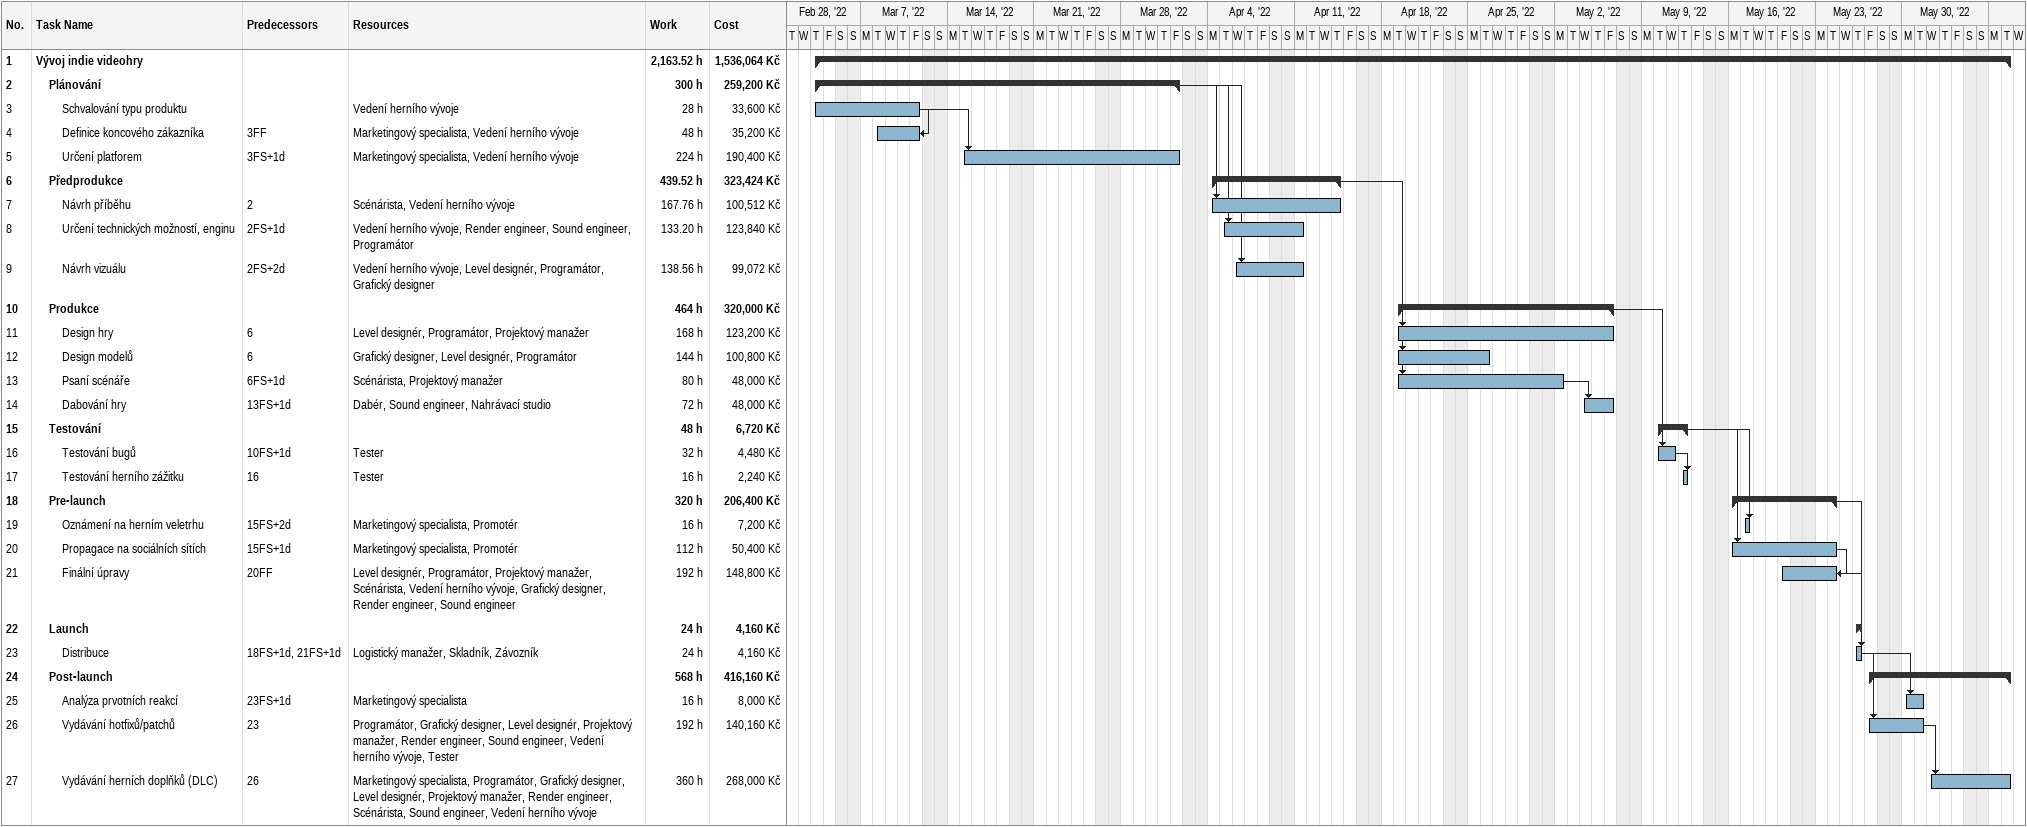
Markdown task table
| ID | Level | Task | Start | Finish | Predecessors | Resources | Work (h) | Cost (Kč) |
|---|---|---|---|---|---|---|---|---|
| 1 | 1 | **Vývoj indie videohry** | 2022-03-03 | 2022-06-07 |  |  | 2163.52 | 1536064 |
| 2 | 2 | **Plánování** | 2022-03-03 | 2022-04-01 |  |  | 300 | 259200 |
| 3 | 3 | Schvalování typu produktu | 2022-03-03 | 2022-03-11 |  | Vedení herního vývoje | 28 | 33600 |
| 4 | 3 | Definice koncového zákazníka | 2022-03-08 | 2022-03-11 | 3FF | Marketingový specialista, Vedení herního vývoje | 48 | 35200 |
| 5 | 3 | Určení platforem | 2022-03-15 | 2022-04-01 | 3FS+1d | Marketingový specialista, Vedení herního vývoje | 224 | 190400 |
| 6 | 2 | **Předprodukce** | 2022-04-04 | 2022-04-14 |  |  | 439.52 | 323424 |
| 7 | 3 | Návrh příběhu | 2022-04-04 | 2022-04-14 | 2 | Scénárista, Vedení herního vývoje | 167.76 | 100512 |
| 8 | 3 | Určení technických možností, enginu | 2022-04-05 | 2022-04-11 | 2FS+1d | Vedení herního vývoje, Render engineer, Sound engineer, Programátor | 133.20 | 123840 |
| 9 | 3 | Návrh vizuálu | 2022-04-06 | 2022-04-11 | 2FS+2d | Vedení herního vývoje, Level designér, Programátor, Grafický designer | 138.56 | 99072 |
| 10 | 2 | **Produkce** | 2022-04-19 | 2022-05-06 |  |  | 464 | 320000 |
| 11 | 3 | Design hry | 2022-04-19 | 2022-05-06 | 6 | Level designér, Programátor, Projektový manažer | 168 | 123200 |
| 12 | 3 | Design modelů | 2022-04-19 | 2022-04-26 | 6 | Grafický designer, Level designér, Programátor | 144 | 100800 |
| 13 | 3 | Psaní scénáře | 2022-04-19 | 2022-05-02 | 6FS+1d | Scénárista, Projektový manažer | 80 | 48000 |
| 14 | 3 | Dabování hry | 2022-05-04 | 2022-05-06 | 13FS+1d | Dabér, Sound engineer, Nahrávací studio | 72 | 48000 |
| 15 | 2 | **Testování** | 2022-05-10 | 2022-05-12 |  |  | 48 | 6720 |
| 16 | 3 | Testování bugů | 2022-05-10 | 2022-05-11 | 10FS+1d | Tester | 32 | 4480 |
| 17 | 3 | Testování herního zážitku | 2022-05-12 | 2022-05-12 | 16 | Tester | 16 | 2240 |
| 18 | 2 | **Pre-launch** | 2022-05-16 | 2022-05-24 |  |  | 320 | 206400 |
| 19 | 3 | Oznámení na herním veletrhu | 2022-05-17 | 2022-05-17 | 15FS+2d | Marketingový specialista, Promotér | 16 | 7200 |
| 20 | 3 | Propagace na sociálních sítích | 2022-05-16 | 2022-05-24 | 15FS+1d | Marketingový specialista, Promotér | 112 | 50400 |
| 21 | 3 | Finální úpravy | 2022-05-20 | 2022-05-24 | 20FF | Level designér, Programátor, Projektový manažer, Scénárista, Vedení herního vývoje, Grafický designer, Render engineer, Sound engineer | 192 | 148800 |
| 22 | 2 | **Launch** | 2022-05-26 | 2022-05-26 |  |  | 24 | 4160 |
| 23 | 3 | Distribuce | 2022-05-26 | 2022-05-26 | 18FS+1d, 21FS+1d | Logistický manažer, Skladník, Závozník | 24 | 4160 |
| 24 | 2 | **Post-launch** | 2022-05-27 | 2022-06-07 |  |  | 568 | 416160 |
| 25 | 3 | Analýza prvotních reakcí | 2022-05-30 | 2022-05-31 | 23FS+1d | Marketingový specialista | 16 | 8000 |
| 26 | 3 | Vydávání hotfixů/patchů | 2022-05-27 | 2022-05-31 | 23 | Programátor, Grafický designer, Level designér, Projektový manažer, Render engineer, Sound engineer, Vedení herního vývoje, Tester | 192 | 140160 |
| 27 | 3 | Vydávání herních doplňků (DLC) | 2022-06-01 | 2022-06-07 | 26 | Marketingový specialista, Programátor, Grafický designer, Level designér, Projektový manažer, Render engineer, Scénárista, Sound engineer, Vedení herního vývoje | 360 | 268000 |
